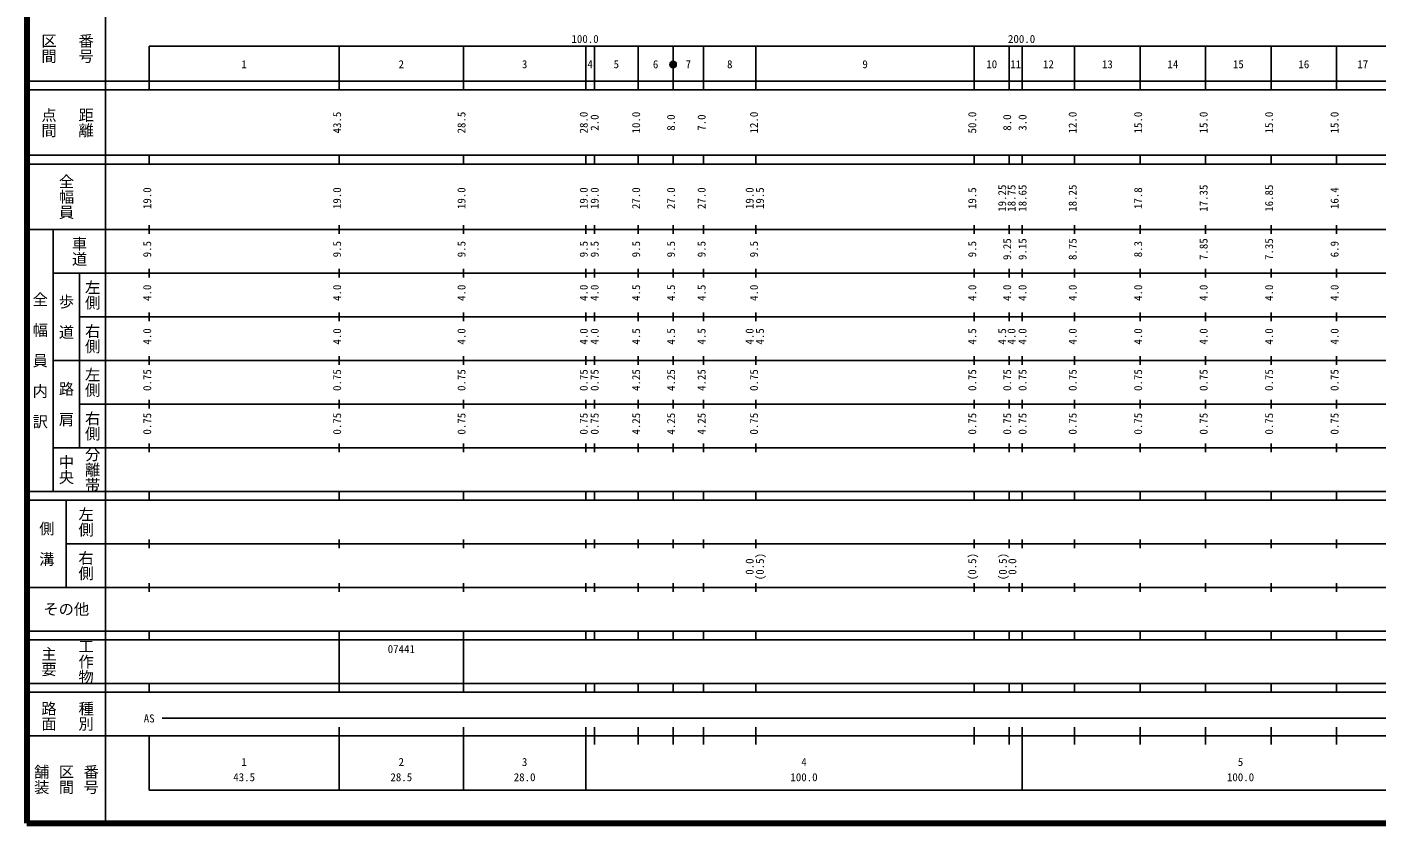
# Model space of a CAD drawing. Units: millimetres on the paper, enlarged 1000 times. Extents: x 40000 to 680000, y 20000 to 380000.
# Drawn here: x 40000 to 349038, y 20000 to 202409 of the extents above; entities that cross this region are included whole.
import ezdxf
from ezdxf.enums import TextEntityAlignment as Align

# ---------------------------------------------------------------- set-up
doc = ezdxf.new("R2010")
doc.units = ezdxf.units.MM
doc.header["$LTSCALE"] = 1000
doc.header["$PDMODE"] = 32
doc.header["$PDSIZE"] = 500
doc.layers.add('M-TTL', color=2, linetype='Continuous', lineweight=140)
doc.layers.add('M-TTL-BAND', color=7, linetype='Continuous', lineweight=25)
doc.styles.add('@ＭＳ ゴシック', font='')
doc.styles.add('ＭＳ ゴシック', font='')
doc.styles.get('@ＭＳ ゴシック').set_extended_font_data('@MS Gothic')
doc.styles.get('ＭＳ ゴシック').set_extended_font_data('MS Gothic')

msp = doc.modelspace()

# ---------------------------------------------------------------- linework, layer by layer
at = {"layer": 'M-TTL'}
for p, q in [((40000, 380000), (40000, 20000)), ((40000, 20000), (680000, 20000))]:
    msp.add_line(p, q, dxfattribs=at)
at = {"layer": 'M-TTL-BAND'}
for p, q in [((58000, 370000), (58000, 20000)), ((68000, 198000), (579000, 198000)), ((68000, 198000), (68000, 188000)), ((111500, 188000), (111500, 198000)), ((140000, 188000), (140000, 198000)), ((168000, 188000), (168000, 198000)), ((170000, 188000), (170000, 198000)), ((180000, 188000), (180000, 198000)), ((188000, 188000), (188000, 198000)), ((195000, 188000), (195000, 198000)), ((207000, 188000), (207000, 198000)), ((257000, 188000), (257000, 198000)), ((265000, 188000), (265000, 198000)), ((268000, 188000), (268000, 198000)), ((280000, 188000), (280000, 198000)), ((295000, 188000), (295000, 198000)), ((310000, 188000), (310000, 198000)), ((325000, 188000), (325000, 198000)), ((340000, 188000), (340000, 198000)), ((40000, 190000), (579000, 190000)), ((40000, 188000), (579000, 188000)), ((40000, 173000), (579000, 173000)), ((40000, 171000), (579000, 171000)), ((68000, 171000), (68000, 173000)), ((111500, 171000), (111500, 173000)), ((140000, 171000), (140000, 173000)), ((168000, 171000), (168000, 173000)), ((170000, 171000), (170000, 173000)), ((180000, 171000), (180000, 173000)), ((188000, 171000), (188000, 173000)), ((195000, 171000), (195000, 173000)), ((207000, 171000), (207000, 173000)), ((257000, 171000), (257000, 173000)), ((265000, 171000), (265000, 173000)), ((268000, 171000), (268000, 173000)), ((280000, 171000), (280000, 173000)), ((295000, 171000), (295000, 173000)), ((310000, 171000), (310000, 173000)), ((325000, 171000), (325000, 173000)), ((340000, 171000), (340000, 173000)), ((40000, 156000), (579000, 156000)), ((46000, 96000), (46000, 156000)), ((68000, 155000), (68000, 157000)), ((111500, 155000), (111500, 157000)), ((140000, 155000), (140000, 157000)), ((168000, 155000), (168000, 157000)), ((170000, 155000), (170000, 157000)), ((180000, 155000), (180000, 157000)), ((188000, 155000), (188000, 157000)), ((195000, 155000), (195000, 157000)), ((207000, 155000), (207000, 157000)), ((257000, 155000), (257000, 157000)), ((265000, 155000), (265000, 157000)), ((268000, 155000), (268000, 157000)), ((280000, 155000), (280000, 157000)), ((295000, 155000), (295000, 157000)), ((310000, 155000), (310000, 157000)), ((325000, 155000), (325000, 157000)), ((340000, 155000), (340000, 157000)), ((46000, 146000), (579000, 146000)), ((52000, 146000), (52000, 106000)), ((68000, 145000), (68000, 147000)), ((111500, 145000), (111500, 147000)), ((140000, 145000), (140000, 147000)), ((168000, 145000), (168000, 147000)), ((170000, 145000), (170000, 147000)), ((180000, 145000), (180000, 147000)), ((188000, 145000), (188000, 147000)), ((195000, 145000), (195000, 147000)), ((207000, 145000), (207000, 147000)), ((257000, 145000), (257000, 147000)), ((265000, 145000), (265000, 147000)), ((268000, 145000), (268000, 147000)), ((280000, 145000), (280000, 147000)), ((295000, 145000), (295000, 147000)), ((310000, 145000), (310000, 147000)), ((325000, 145000), (325000, 147000)), ((340000, 145000), (340000, 147000)), ((52000, 136000), (579000, 136000)), ((68000, 135000), (68000, 137000)), ((111500, 135000), (111500, 137000)), ((140000, 135000), (140000, 137000)), ((168000, 135000), (168000, 137000)), ((170000, 135000), (170000, 137000)), ((180000, 135000), (180000, 137000)), ((188000, 135000), (188000, 137000)), ((195000, 135000), (195000, 137000)), ((207000, 135000), (207000, 137000)), ((257000, 135000), (257000, 137000)), ((265000, 135000), (265000, 137000)), ((268000, 135000), (268000, 137000)), ((280000, 135000), (280000, 137000)), ((295000, 135000), (295000, 137000)), ((310000, 135000), (310000, 137000)), ((325000, 135000), (325000, 137000)), ((340000, 135000), (340000, 137000)), ((68000, 125000), (68000, 127000)), ((111500, 125000), (111500, 127000)), ((140000, 125000), (140000, 127000)), ((168000, 125000), (168000, 127000)), ((170000, 125000), (170000, 127000)), ((180000, 125000), (180000, 127000)), ((188000, 125000), (188000, 127000)), ((195000, 125000), (195000, 127000)), ((207000, 125000), (207000, 127000)), ((257000, 125000), (257000, 127000)), ((265000, 125000), (265000, 127000)), ((268000, 125000), (268000, 127000)), ((280000, 125000), (280000, 127000)), ((295000, 125000), (295000, 127000)), ((310000, 125000), (310000, 127000)), ((325000, 125000), (325000, 127000)), ((340000, 125000), (340000, 127000)), ((46000, 126000), (579000, 126000)), ((52000, 116000), (579000, 116000)), ((68000, 115000), (68000, 117000)), ((111500, 115000), (111500, 117000)), ((140000, 115000), (140000, 117000)), ((168000, 115000), (168000, 117000)), ((170000, 115000), (170000, 117000)), ((180000, 115000), (180000, 117000)), ((188000, 115000), (188000, 117000)), ((195000, 115000), (195000, 117000)), ((207000, 115000), (207000, 117000)), ((257000, 115000), (257000, 117000)), ((265000, 115000), (265000, 117000)), ((268000, 115000), (268000, 117000)), ((280000, 115000), (280000, 117000)), ((295000, 115000), (295000, 117000)), ((310000, 115000), (310000, 117000)), ((325000, 115000), (325000, 117000)), ((340000, 115000), (340000, 117000)), ((46000, 106000), (579000, 106000)), ((68000, 105000), (68000, 107000)), ((111500, 105000), (111500, 107000)), ((140000, 105000), (140000, 107000)), ((168000, 105000), (168000, 107000)), ((170000, 105000), (170000, 107000)), ((180000, 105000), (180000, 107000)), ((188000, 105000), (188000, 107000)), ((195000, 105000), (195000, 107000)), ((207000, 105000), (207000, 107000)), ((257000, 105000), (257000, 107000)), ((265000, 105000), (265000, 107000)), ((268000, 105000), (268000, 107000)), ((280000, 105000), (280000, 107000)), ((295000, 105000), (295000, 107000)), ((310000, 105000), (310000, 107000)), ((325000, 105000), (325000, 107000)), ((340000, 105000), (340000, 107000)), ((40000, 96000), (579000, 96000)), ((68000, 94000), (68000, 96000)), ((111500, 94000), (111500, 96000)), ((140000, 94000), (140000, 96000)), ((168000, 94000), (168000, 96000)), ((170000, 94000), (170000, 96000)), ((180000, 94000), (180000, 96000)), ((188000, 94000), (188000, 96000)), ((195000, 94000), (195000, 96000)), ((207000, 94000), (207000, 96000)), ((257000, 94000), (257000, 96000)), ((265000, 94000), (265000, 96000)), ((268000, 94000), (268000, 96000)), ((280000, 94000), (280000, 96000)), ((295000, 94000), (295000, 96000)), ((310000, 94000), (310000, 96000)), ((325000, 94000), (325000, 96000)), ((340000, 94000), (340000, 96000)), ((40000, 94000), (579000, 94000)), ((49000, 94000), (49000, 74000)), ((49000, 84000), (579000, 84000)), ((68000, 83000), (68000, 85000)), ((111500, 83000), (111500, 85000)), ((140000, 83000), (140000, 85000)), ((168000, 83000), (168000, 85000)), ((170000, 83000), (170000, 85000)), ((180000, 83000), (180000, 85000)), ((188000, 83000), (188000, 85000)), ((195000, 83000), (195000, 85000)), ((207000, 83000), (207000, 85000)), ((257000, 83000), (257000, 85000)), ((265000, 83000), (265000, 85000)), ((268000, 83000), (268000, 85000)), ((280000, 83000), (280000, 85000)), ((295000, 83000), (295000, 85000)), ((310000, 83000), (310000, 85000)), ((325000, 83000), (325000, 85000)), ((340000, 83000), (340000, 85000)), ((68000, 73000), (68000, 75000)), ((111500, 73000), (111500, 75000)), ((140000, 73000), (140000, 75000)), ((168000, 73000), (168000, 75000)), ((170000, 73000), (170000, 75000)), ((180000, 73000), (180000, 75000)), ((188000, 73000), (188000, 75000)), ((195000, 73000), (195000, 75000)), ((207000, 73000), (207000, 75000)), ((257000, 73000), (257000, 75000)), ((265000, 73000), (265000, 75000)), ((268000, 73000), (268000, 75000)), ((280000, 73000), (280000, 75000)), ((295000, 73000), (295000, 75000)), ((310000, 73000), (310000, 75000)), ((325000, 73000), (325000, 75000)), ((340000, 73000), (340000, 75000)), ((40000, 74000), (579000, 74000)), ((40000, 64000), (579000, 64000)), ((40000, 62000), (579000, 62000)), ((68000, 62000), (68000, 64000)), ((111500, 62000), (111500, 64000)), ((111500, 52000), (111500, 62000)), ((140000, 62000), (140000, 64000)), ((140000, 52000), (140000, 62000)), ((168000, 62000), (168000, 64000)), ((170000, 62000), (170000, 64000)), ((180000, 62000), (180000, 64000)), ((188000, 62000), (188000, 64000)), ((195000, 62000), (195000, 64000)), ((207000, 62000), (207000, 64000)), ((257000, 62000), (257000, 64000)), ((265000, 62000), (265000, 64000)), ((268000, 62000), (268000, 64000)), ((280000, 62000), (280000, 64000)), ((295000, 62000), (295000, 64000)), ((310000, 62000), (310000, 64000)), ((325000, 62000), (325000, 64000)), ((340000, 62000), (340000, 64000)), ((40000, 52000), (579000, 52000)), ((40000, 50000), (579000, 50000)), ((68000, 50000), (68000, 52000)), ((111500, 50000), (111500, 52000)), ((140000, 50000), (140000, 52000)), ((168000, 50000), (168000, 52000)), ((170000, 50000), (170000, 52000)), ((180000, 50000), (180000, 52000)), ((188000, 50000), (188000, 52000)), ((195000, 50000), (195000, 52000)), ((207000, 50000), (207000, 52000)), ((257000, 50000), (257000, 52000)), ((265000, 50000), (265000, 52000)), ((268000, 50000), (268000, 52000)), ((280000, 50000), (280000, 52000)), ((295000, 50000), (295000, 52000)), ((310000, 50000), (310000, 52000)), ((325000, 50000), (325000, 52000)), ((340000, 50000), (340000, 52000)), ((71000, 44000), (565000, 44000)), ((111500, 27500), (111500, 42000)), ((140000, 27500), (140000, 42000)), ((168000, 27500), (168000, 42000)), ((170000, 38000), (170000, 42000)), ((180000, 38000), (180000, 42000)), ((188000, 38000), (188000, 42000)), ((195000, 38000), (195000, 42000)), ((207000, 38000), (207000, 42000)), ((257000, 38000), (257000, 42000)), ((265000, 38000), (265000, 42000)), ((268000, 27500), (268000, 42000)), ((280000, 38000), (280000, 42000)), ((295000, 38000), (295000, 42000)), ((310000, 38000), (310000, 42000)), ((325000, 38000), (325000, 42000)), ((340000, 38000), (340000, 42000)), ((40000, 40000), (579000, 40000)), ((68000, 40000), (68000, 27500)), ((68000, 27500), (579000, 27500))]:
    msp.add_line(p, q, dxfattribs=at)
for radius in [750, 600, 450, 300, 150, 20]:
    msp.add_circle((188000, 193791), radius, dxfattribs=at)
msp.add_point((188000, 193791), dxfattribs=at)

# ---------------------------------------------------------------- texts
at = {"layer": 'M-TTL-BAND', "style": '@ＭＳ ゴシック'}
for s, p in [('区間', (45000, 197500)), ('番号', (53500, 197500)), ('点間', (45000, 180500)), ('距離', (53500, 180500)), ('全幅員', (49000, 163500)), ('車道', (52000, 151000)), ('左側', (55000, 141000)), ('全\u3000幅\u3000員\u3000内\u3000訳', (43000, 126000)), ('歩\u3000道', (49000, 136000)), ('右側', (55000, 131000)), ('左側', (55000, 121000)), ('路\u3000肩', (49000, 116000)), ('右側', (55000, 111000)), ('分離帯', (55000, 101000)), ('中央', (49000, 101000)), ('左側', (53500, 89000)), ('側\u3000溝', (44500, 84000)), ('右側', (53500, 79000)), ('主要', (45000, 57000)), ('工作物', (53500, 57000)), ('路面', (45000, 44500)), ('種別', (53500, 44500)), ('舗装', (43333, 30000)), ('区間', (49000, 30000)), ('番号', (54667, 30000))]:
    msp.add_text(s, height=2566, rotation=270, dxfattribs=at).set_placement(p, align=Align.MIDDLE_CENTER)
at = {"layer": 'M-TTL-BAND', "style": 'ＭＳ ゴシック'}
for s, p in [('100.0', (167844, 198195)), ('200.0', (267844, 198195)), ('1', (89750, 192405)), ('2', (125750, 192405)), ('3', (154000, 192405)), ('4', (169000, 192405)), ('5', (175000, 192405)), ('6', (184000, 192405)), ('7', (191500, 192405)), ('8', (201000, 192405)), ('9', (232000, 192405)), ('10', (261000, 192405)), ('11', (266500, 192405)), ('12', (274000, 192405)), ('13', (287500, 192405)), ('14', (302500, 192405)), ('15', (317500, 192405)), ('16', (332500, 192405)), ('17', (346000, 192405)), ('07441', (125750, 58405)), ('AS', (68000, 42500)), ('1', (89750, 32523)), ('2', (125750, 32523)), ('3', (154000, 32523)), ('4', (218000, 32523)), ('5', (318000, 32523)), ('43.5', (89750, 29033)), ('28.5', (125750, 29033)), ('28.0', (154000, 29033)), ('100.0', (218000, 29033)), ('100.0', (318000, 29033))]:
    msp.add_text(s, height=1833, dxfattribs=at).set_placement(p, align=Align.BOTTOM_CENTER)
for s, p in [('43.5', (112500, 180500)), ('28.5', (141000, 180500)), ('28.0', (169000, 180500)), ('10.0', (181000, 180500)), ('12.0', (208000, 180500)), ('50.0', (258000, 180500)), ('12.0', (281000, 180500)), ('15.0', (296000, 180500)), ('15.0', (311000, 180500)), ('15.0', (326000, 180500)), ('15.0', (341000, 180500)), ('2.0', (171497, 180500)), ('8.0', (189000, 180500)), ('7.0', (196000, 180500)), ('8.0', (266000, 180500)), ('3.0', (269517, 180500)), ('19.0', (69000, 163174)), ('19.0', (112500, 163174)), ('19.0', (141000, 163174)), ('19.0', (169000, 163174)), ('19.0', (171497, 163174)), ('27.0', (181000, 163174)), ('27.0', (189000, 163174)), ('27.0', (196000, 163174)), ('19.0', (207000, 163174)), ('19.5', (209370, 163174)), ('19.5', (258000, 163174)), ('19.25', (264859, 163174)), ('18.75', (267002, 163174)), ('18.65', (269517, 163174)), ('18.25', (281000, 163174)), ('17.8', (296000, 163174)), ('17.35', (311000, 163174)), ('16.85', (326000, 163174)), ('16.4', (341000, 163174)), ('9.5', (69000, 151500)), ('9.5', (112500, 151500)), ('9.5', (141000, 151500)), ('9.5', (169000, 151500)), ('9.5', (171497, 151500)), ('9.5', (181000, 151500)), ('9.5', (189000, 151500)), ('9.5', (196000, 151500)), ('9.5', (208000, 151500)), ('9.5', (258000, 151500)), ('9.25', (266000, 151500)), ('9.15', (269517, 151500)), ('8.75', (281000, 151500)), ('8.3', (296000, 151500)), ('7.85', (311000, 151500)), ('7.35', (326000, 151500)), ('6.9', (341000, 151500)), ('4.0', (69000, 141500)), ('4.0', (112500, 141500)), ('4.0', (141000, 141500)), ('4.0', (169000, 141500)), ('4.0', (171497, 141500)), ('4.5', (181000, 141500)), ('4.5', (189000, 141500)), ('4.5', (196000, 141500)), ('4.0', (208000, 141500)), ('4.0', (258000, 141500)), ('4.0', (266000, 141500)), ('4.0', (269517, 141500)), ('4.0', (281000, 141500)), ('4.0', (296000, 141500)), ('4.0', (311000, 141500)), ('4.0', (326000, 141500)), ('4.0', (341000, 141500)), ('4.0', (69000, 131500)), ('4.0', (112500, 131500)), ('4.0', (141000, 131500)), ('4.0', (169000, 131500)), ('4.0', (171497, 131500)), ('4.5', (181000, 131500)), ('4.5', (189000, 131500)), ('4.5', (196000, 131500)), ('4.0', (207000, 131500)), ('4.5', (209370, 131500)), ('4.5', (258000, 131500)), ('4.5', (264859, 131500)), ('4.0', (267002, 131500)), ('4.0', (269517, 131500)), ('4.0', (281000, 131500)), ('4.0', (296000, 131500)), ('4.0', (311000, 131500)), ('4.0', (326000, 131500)), ('4.0', (341000, 131500)), ('0.75', (69000, 121500)), ('0.75', (112500, 121500)), ('0.75', (141000, 121500)), ('0.75', (169000, 121500)), ('0.75', (171497, 121500)), ('4.25', (181000, 121500)), ('4.25', (189000, 121500)), ('4.25', (196000, 121500)), ('0.75', (208000, 121500)), ('0.75', (258000, 121500)), ('0.75', (266000, 121500)), ('0.75', (269517, 121500)), ('0.75', (281000, 121500)), ('0.75', (296000, 121500)), ('0.75', (311000, 121500)), ('0.75', (326000, 121500)), ('0.75', (341000, 121500)), ('0.75', (69000, 111500)), ('0.75', (112500, 111500)), ('0.75', (141000, 111500)), ('0.75', (169000, 111500)), ('0.75', (171497, 111500)), ('4.25', (181000, 111500)), ('4.25', (189000, 111500)), ('4.25', (196000, 111500)), ('0.75', (208000, 111500)), ('0.75', (258000, 111500)), ('0.75', (266000, 111500)), ('0.75', (269517, 111500)), ('0.75', (281000, 111500)), ('0.75', (296000, 111500)), ('0.75', (311000, 111500)), ('0.75', (326000, 111500)), ('0.75', (341000, 111500)), ('0.0', (207000, 78764)), ('(0.5)', (209370, 78764)), ('(0.5)', (258000, 78764)), ('(0.5)', (265000, 78764)), ('0.0', (267182, 78764))]:
    msp.add_text(s, height=1833, rotation=90, dxfattribs=at).set_placement(p, align=Align.BOTTOM_CENTER)
msp.add_text('その他', height=2566, dxfattribs=at).set_placement((49000, 69000), align=Align.MIDDLE_CENTER)

doc.saveas('drawing.dxf')
